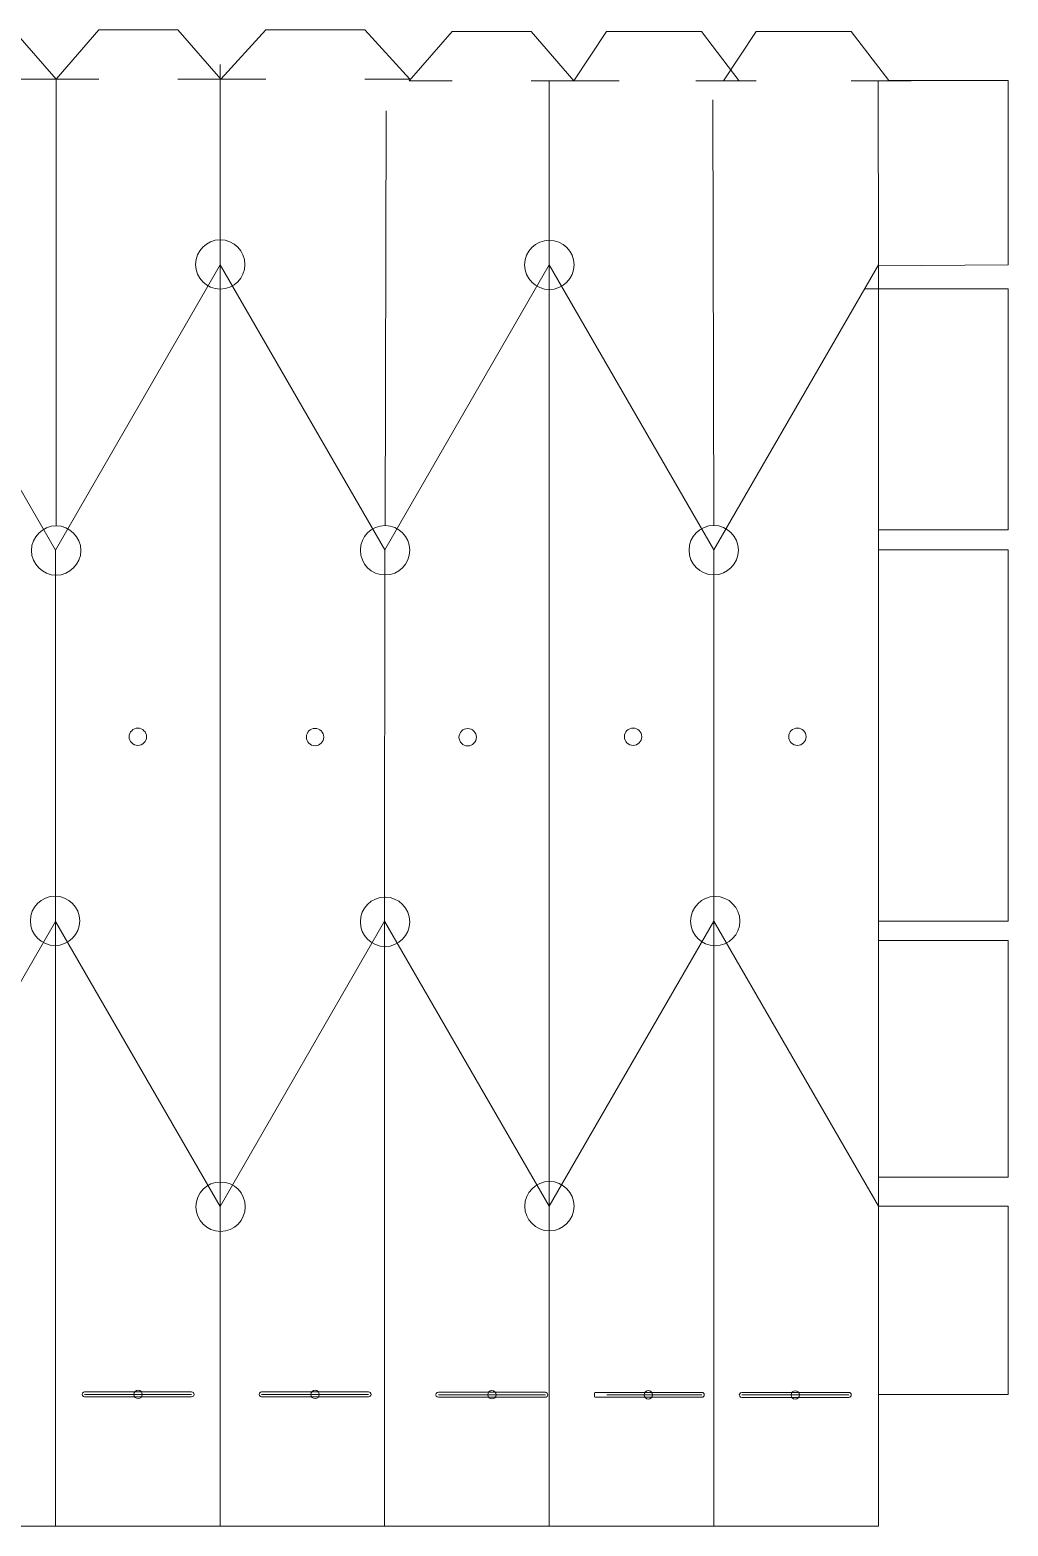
# Model space of a CAD drawing. Header units: inches. Extents: x -10.7 to 7.9, y 1.5 to 5.1.
# Drawn here: x 5.549 to 7.888, y 1.509 to 5.088 of the extents above; entities that cross this region are included whole.
import ezdxf
from ezdxf.lldxf.tags import DXFTag

# ---------------------------------------------------------------- set-up
doc = ezdxf.new("R2010")
doc.units = ezdxf.units.IN
doc.header["$MEASUREMENT"] = 0
doc.layers.add('Layer 1', color=7, linetype='Continuous')
doc.layers.add('SLD-0', color=7, linetype='Continuous')
tags = doc.linetypes.add('New Line10', pattern=[2, 1, -1]).pattern_tags.tags
tags[6:7] = [DXFTag(74, 4), DXFTag(75, 0), DXFTag(340, '0'), DXFTag(46, 1.0), DXFTag(50, 0.0), DXFTag(44, 0.0), DXFTag(45, 0.0)]
tags[4:5] = [DXFTag(74, 4), DXFTag(75, 0), DXFTag(340, '0'), DXFTag(46, 1.0), DXFTag(50, 0.0), DXFTag(44, 0.0), DXFTag(45, 0.0)]
tags = doc.linetypes.add('New Line11', pattern=[2, 1, -1]).pattern_tags.tags
tags[6:7] = [DXFTag(74, 4), DXFTag(75, 0), DXFTag(340, '0'), DXFTag(46, 1.0), DXFTag(50, 0.0), DXFTag(44, 0.0), DXFTag(45, 0.0)]
tags[4:5] = [DXFTag(74, 4), DXFTag(75, 0), DXFTag(340, '0'), DXFTag(46, 1.0), DXFTag(50, 0.0), DXFTag(44, 0.0), DXFTag(45, 0.0)]
tags = doc.linetypes.add('New Line12', pattern=[2, 1, -1]).pattern_tags.tags
tags[6:7] = [DXFTag(74, 4), DXFTag(75, 0), DXFTag(340, '0'), DXFTag(46, 1.0), DXFTag(50, 0.0), DXFTag(44, 0.0), DXFTag(45, 0.0)]
tags[4:5] = [DXFTag(74, 4), DXFTag(75, 0), DXFTag(340, '0'), DXFTag(46, 1.0), DXFTag(50, 0.0), DXFTag(44, 0.0), DXFTag(45, 0.0)]
tags = doc.linetypes.add('New Line214', pattern=[2, 1, -1]).pattern_tags.tags
tags[6:7] = [DXFTag(74, 4), DXFTag(75, 0), DXFTag(340, '0'), DXFTag(46, 1.0), DXFTag(50, 0.0), DXFTag(44, 0.0), DXFTag(45, 0.0)]
tags[4:5] = [DXFTag(74, 4), DXFTag(75, 0), DXFTag(340, '0'), DXFTag(46, 1.0), DXFTag(50, 0.0), DXFTag(44, 0.0), DXFTag(45, 0.0)]
tags = doc.linetypes.add('New Line215', pattern=[2, 1, -1]).pattern_tags.tags
tags[6:7] = [DXFTag(74, 4), DXFTag(75, 0), DXFTag(340, '0'), DXFTag(46, 1.0), DXFTag(50, 0.0), DXFTag(44, 0.0), DXFTag(45, 0.0)]
tags[4:5] = [DXFTag(74, 4), DXFTag(75, 0), DXFTag(340, '0'), DXFTag(46, 1.0), DXFTag(50, 0.0), DXFTag(44, 0.0), DXFTag(45, 0.0)]
tags = doc.linetypes.add('New Line216', pattern=[0.8, 0.5, -0.1, 0.1, -0.1]).pattern_tags.tags
tags[10:11] = [DXFTag(74, 4), DXFTag(75, 0), DXFTag(340, '0'), DXFTag(46, 1.0), DXFTag(50, 0.0), DXFTag(44, 0.0), DXFTag(45, 0.0)]
tags[8:9] = [DXFTag(74, 4), DXFTag(75, 0), DXFTag(340, '0'), DXFTag(46, 1.0), DXFTag(50, 0.0), DXFTag(44, 0.0), DXFTag(45, 0.0)]
tags[6:7] = [DXFTag(74, 4), DXFTag(75, 0), DXFTag(340, '0'), DXFTag(46, 1.0), DXFTag(50, 0.0), DXFTag(44, 0.0), DXFTag(45, 0.0)]
tags[4:5] = [DXFTag(74, 4), DXFTag(75, 0), DXFTag(340, '0'), DXFTag(46, 1.0), DXFTag(50, 0.0), DXFTag(44, 0.0), DXFTag(45, 0.0)]
tags = doc.linetypes.add('New Line217', pattern=[0.8, 0.5, -0.1, 0.1, -0.1]).pattern_tags.tags
tags[10:11] = [DXFTag(74, 4), DXFTag(75, 0), DXFTag(340, '0'), DXFTag(46, 1.0), DXFTag(50, 0.0), DXFTag(44, 0.0), DXFTag(45, 0.0)]
tags[8:9] = [DXFTag(74, 4), DXFTag(75, 0), DXFTag(340, '0'), DXFTag(46, 1.0), DXFTag(50, 0.0), DXFTag(44, 0.0), DXFTag(45, 0.0)]
tags[6:7] = [DXFTag(74, 4), DXFTag(75, 0), DXFTag(340, '0'), DXFTag(46, 1.0), DXFTag(50, 0.0), DXFTag(44, 0.0), DXFTag(45, 0.0)]
tags[4:5] = [DXFTag(74, 4), DXFTag(75, 0), DXFTag(340, '0'), DXFTag(46, 1.0), DXFTag(50, 0.0), DXFTag(44, 0.0), DXFTag(45, 0.0)]
tags = doc.linetypes.add('New Line224', pattern=[2, 1, -1]).pattern_tags.tags
tags[6:7] = [DXFTag(74, 4), DXFTag(75, 0), DXFTag(340, '0'), DXFTag(46, 1.0), DXFTag(50, 0.0), DXFTag(44, 0.0), DXFTag(45, 0.0)]
tags[4:5] = [DXFTag(74, 4), DXFTag(75, 0), DXFTag(340, '0'), DXFTag(46, 1.0), DXFTag(50, 0.0), DXFTag(44, 0.0), DXFTag(45, 0.0)]
tags = doc.linetypes.add('New Line228', pattern=[2, 1, -1]).pattern_tags.tags
tags[6:7] = [DXFTag(74, 4), DXFTag(75, 0), DXFTag(340, '0'), DXFTag(46, 1.0), DXFTag(50, 0.0), DXFTag(44, 0.0), DXFTag(45, 0.0)]
tags[4:5] = [DXFTag(74, 4), DXFTag(75, 0), DXFTag(340, '0'), DXFTag(46, 1.0), DXFTag(50, 0.0), DXFTag(44, 0.0), DXFTag(45, 0.0)]
tags = doc.linetypes.add('New Line229', pattern=[2, 1, -1]).pattern_tags.tags
tags[6:7] = [DXFTag(74, 4), DXFTag(75, 0), DXFTag(340, '0'), DXFTag(46, 1.0), DXFTag(50, 0.0), DXFTag(44, 0.0), DXFTag(45, 0.0)]
tags[4:5] = [DXFTag(74, 4), DXFTag(75, 0), DXFTag(340, '0'), DXFTag(46, 1.0), DXFTag(50, 0.0), DXFTag(44, 0.0), DXFTag(45, 0.0)]
tags = doc.linetypes.add('New Line231', pattern=[2, 1, -1]).pattern_tags.tags
tags[6:7] = [DXFTag(74, 4), DXFTag(75, 0), DXFTag(340, '0'), DXFTag(46, 1.0), DXFTag(50, 0.0), DXFTag(44, 0.0), DXFTag(45, 0.0)]
tags[4:5] = [DXFTag(74, 4), DXFTag(75, 0), DXFTag(340, '0'), DXFTag(46, 1.0), DXFTag(50, 0.0), DXFTag(44, 0.0), DXFTag(45, 0.0)]
tags = doc.linetypes.add('New Line232', pattern=[2, 1, -1]).pattern_tags.tags
tags[6:7] = [DXFTag(74, 4), DXFTag(75, 0), DXFTag(340, '0'), DXFTag(46, 1.0), DXFTag(50, 0.0), DXFTag(44, 0.0), DXFTag(45, 0.0)]
tags[4:5] = [DXFTag(74, 4), DXFTag(75, 0), DXFTag(340, '0'), DXFTag(46, 1.0), DXFTag(50, 0.0), DXFTag(44, 0.0), DXFTag(45, 0.0)]
tags = doc.linetypes.add('New Line247', pattern=[2, 1, -1]).pattern_tags.tags
tags[6:7] = [DXFTag(74, 4), DXFTag(75, 0), DXFTag(340, '0'), DXFTag(46, 1.0), DXFTag(50, 0.0), DXFTag(44, 0.0), DXFTag(45, 0.0)]
tags[4:5] = [DXFTag(74, 4), DXFTag(75, 0), DXFTag(340, '0'), DXFTag(46, 1.0), DXFTag(50, 0.0), DXFTag(44, 0.0), DXFTag(45, 0.0)]
tags = doc.linetypes.add('New Line248', pattern=[2, 1, -1]).pattern_tags.tags
tags[6:7] = [DXFTag(74, 4), DXFTag(75, 0), DXFTag(340, '0'), DXFTag(46, 1.0), DXFTag(50, 0.0), DXFTag(44, 0.0), DXFTag(45, 0.0)]
tags[4:5] = [DXFTag(74, 4), DXFTag(75, 0), DXFTag(340, '0'), DXFTag(46, 1.0), DXFTag(50, 0.0), DXFTag(44, 0.0), DXFTag(45, 0.0)]
tags = doc.linetypes.add('New Line249', pattern=[2, 1, -1]).pattern_tags.tags
tags[6:7] = [DXFTag(74, 4), DXFTag(75, 0), DXFTag(340, '0'), DXFTag(46, 1.0), DXFTag(50, 0.0), DXFTag(44, 0.0), DXFTag(45, 0.0)]
tags[4:5] = [DXFTag(74, 4), DXFTag(75, 0), DXFTag(340, '0'), DXFTag(46, 1.0), DXFTag(50, 0.0), DXFTag(44, 0.0), DXFTag(45, 0.0)]
tags = doc.linetypes.add('New Line250', pattern=[2, 1, -1]).pattern_tags.tags
tags[6:7] = [DXFTag(74, 4), DXFTag(75, 0), DXFTag(340, '0'), DXFTag(46, 1.0), DXFTag(50, 0.0), DXFTag(44, 0.0), DXFTag(45, 0.0)]
tags[4:5] = [DXFTag(74, 4), DXFTag(75, 0), DXFTag(340, '0'), DXFTag(46, 1.0), DXFTag(50, 0.0), DXFTag(44, 0.0), DXFTag(45, 0.0)]
tags = doc.linetypes.add('New Line251', pattern=[2, 1, -1]).pattern_tags.tags
tags[6:7] = [DXFTag(74, 4), DXFTag(75, 0), DXFTag(340, '0'), DXFTag(46, 1.0), DXFTag(50, 0.0), DXFTag(44, 0.0), DXFTag(45, 0.0)]
tags[4:5] = [DXFTag(74, 4), DXFTag(75, 0), DXFTag(340, '0'), DXFTag(46, 1.0), DXFTag(50, 0.0), DXFTag(44, 0.0), DXFTag(45, 0.0)]
tags = doc.linetypes.add('New Line252', pattern=[2, 1, -1]).pattern_tags.tags
tags[6:7] = [DXFTag(74, 4), DXFTag(75, 0), DXFTag(340, '0'), DXFTag(46, 1.0), DXFTag(50, 0.0), DXFTag(44, 0.0), DXFTag(45, 0.0)]
tags[4:5] = [DXFTag(74, 4), DXFTag(75, 0), DXFTag(340, '0'), DXFTag(46, 1.0), DXFTag(50, 0.0), DXFTag(44, 0.0), DXFTag(45, 0.0)]
tags = doc.linetypes.add('New Line259', pattern=[2, 1, -1]).pattern_tags.tags
tags[6:7] = [DXFTag(74, 4), DXFTag(75, 0), DXFTag(340, '0'), DXFTag(46, 1.0), DXFTag(50, 0.0), DXFTag(44, 0.0), DXFTag(45, 0.0)]
tags[4:5] = [DXFTag(74, 4), DXFTag(75, 0), DXFTag(340, '0'), DXFTag(46, 1.0), DXFTag(50, 0.0), DXFTag(44, 0.0), DXFTag(45, 0.0)]
tags = doc.linetypes.add('New Line260', pattern=[2, 1, -1]).pattern_tags.tags
tags[6:7] = [DXFTag(74, 4), DXFTag(75, 0), DXFTag(340, '0'), DXFTag(46, 1.0), DXFTag(50, 0.0), DXFTag(44, 0.0), DXFTag(45, 0.0)]
tags[4:5] = [DXFTag(74, 4), DXFTag(75, 0), DXFTag(340, '0'), DXFTag(46, 1.0), DXFTag(50, 0.0), DXFTag(44, 0.0), DXFTag(45, 0.0)]
tags = doc.linetypes.add('New Line261', pattern=[2, 1, -1]).pattern_tags.tags
tags[6:7] = [DXFTag(74, 4), DXFTag(75, 0), DXFTag(340, '0'), DXFTag(46, 1.0), DXFTag(50, 0.0), DXFTag(44, 0.0), DXFTag(45, 0.0)]
tags[4:5] = [DXFTag(74, 4), DXFTag(75, 0), DXFTag(340, '0'), DXFTag(46, 1.0), DXFTag(50, 0.0), DXFTag(44, 0.0), DXFTag(45, 0.0)]
tags = doc.linetypes.add('New Line262', pattern=[2, 1, -1]).pattern_tags.tags
tags[6:7] = [DXFTag(74, 4), DXFTag(75, 0), DXFTag(340, '0'), DXFTag(46, 1.0), DXFTag(50, 0.0), DXFTag(44, 0.0), DXFTag(45, 0.0)]
tags[4:5] = [DXFTag(74, 4), DXFTag(75, 0), DXFTag(340, '0'), DXFTag(46, 1.0), DXFTag(50, 0.0), DXFTag(44, 0.0), DXFTag(45, 0.0)]
tags = doc.linetypes.add('New Line263', pattern=[2, 1, -1]).pattern_tags.tags
tags[6:7] = [DXFTag(74, 4), DXFTag(75, 0), DXFTag(340, '0'), DXFTag(46, 1.0), DXFTag(50, 0.0), DXFTag(44, 0.0), DXFTag(45, 0.0)]
tags[4:5] = [DXFTag(74, 4), DXFTag(75, 0), DXFTag(340, '0'), DXFTag(46, 1.0), DXFTag(50, 0.0), DXFTag(44, 0.0), DXFTag(45, 0.0)]
tags = doc.linetypes.add('New Line273', pattern=[0.8, 0.5, -0.1, 0.1, -0.1]).pattern_tags.tags
tags[10:11] = [DXFTag(74, 4), DXFTag(75, 0), DXFTag(340, '0'), DXFTag(46, 1.0), DXFTag(50, 0.0), DXFTag(44, 0.0), DXFTag(45, 0.0)]
tags[8:9] = [DXFTag(74, 4), DXFTag(75, 0), DXFTag(340, '0'), DXFTag(46, 1.0), DXFTag(50, 0.0), DXFTag(44, 0.0), DXFTag(45, 0.0)]
tags[6:7] = [DXFTag(74, 4), DXFTag(75, 0), DXFTag(340, '0'), DXFTag(46, 1.0), DXFTag(50, 0.0), DXFTag(44, 0.0), DXFTag(45, 0.0)]
tags[4:5] = [DXFTag(74, 4), DXFTag(75, 0), DXFTag(340, '0'), DXFTag(46, 1.0), DXFTag(50, 0.0), DXFTag(44, 0.0), DXFTag(45, 0.0)]
tags = doc.linetypes.add('New Line275', pattern=[2, 1, -1]).pattern_tags.tags
tags[6:7] = [DXFTag(74, 4), DXFTag(75, 0), DXFTag(340, '0'), DXFTag(46, 1.0), DXFTag(50, 0.0), DXFTag(44, 0.0), DXFTag(45, 0.0)]
tags[4:5] = [DXFTag(74, 4), DXFTag(75, 0), DXFTag(340, '0'), DXFTag(46, 1.0), DXFTag(50, 0.0), DXFTag(44, 0.0), DXFTag(45, 0.0)]
tags = doc.linetypes.add('New Line276', pattern=[2, 1, -1]).pattern_tags.tags
tags[6:7] = [DXFTag(74, 4), DXFTag(75, 0), DXFTag(340, '0'), DXFTag(46, 1.0), DXFTag(50, 0.0), DXFTag(44, 0.0), DXFTag(45, 0.0)]
tags[4:5] = [DXFTag(74, 4), DXFTag(75, 0), DXFTag(340, '0'), DXFTag(46, 1.0), DXFTag(50, 0.0), DXFTag(44, 0.0), DXFTag(45, 0.0)]
tags = doc.linetypes.add('New Line277', pattern=[2, 1, -1]).pattern_tags.tags
tags[6:7] = [DXFTag(74, 4), DXFTag(75, 0), DXFTag(340, '0'), DXFTag(46, 1.0), DXFTag(50, 0.0), DXFTag(44, 0.0), DXFTag(45, 0.0)]
tags[4:5] = [DXFTag(74, 4), DXFTag(75, 0), DXFTag(340, '0'), DXFTag(46, 1.0), DXFTag(50, 0.0), DXFTag(44, 0.0), DXFTag(45, 0.0)]
tags = doc.linetypes.add('New Line278', pattern=[2, 1, -1]).pattern_tags.tags
tags[6:7] = [DXFTag(74, 4), DXFTag(75, 0), DXFTag(340, '0'), DXFTag(46, 1.0), DXFTag(50, 0.0), DXFTag(44, 0.0), DXFTag(45, 0.0)]
tags[4:5] = [DXFTag(74, 4), DXFTag(75, 0), DXFTag(340, '0'), DXFTag(46, 1.0), DXFTag(50, 0.0), DXFTag(44, 0.0), DXFTag(45, 0.0)]
tags = doc.linetypes.add('New Line279', pattern=[2, 1, -1]).pattern_tags.tags
tags[6:7] = [DXFTag(74, 4), DXFTag(75, 0), DXFTag(340, '0'), DXFTag(46, 1.0), DXFTag(50, 0.0), DXFTag(44, 0.0), DXFTag(45, 0.0)]
tags[4:5] = [DXFTag(74, 4), DXFTag(75, 0), DXFTag(340, '0'), DXFTag(46, 1.0), DXFTag(50, 0.0), DXFTag(44, 0.0), DXFTag(45, 0.0)]
tags = doc.linetypes.add('New Line280', pattern=[2, 1, -1]).pattern_tags.tags
tags[6:7] = [DXFTag(74, 4), DXFTag(75, 0), DXFTag(340, '0'), DXFTag(46, 1.0), DXFTag(50, 0.0), DXFTag(44, 0.0), DXFTag(45, 0.0)]
tags[4:5] = [DXFTag(74, 4), DXFTag(75, 0), DXFTag(340, '0'), DXFTag(46, 1.0), DXFTag(50, 0.0), DXFTag(44, 0.0), DXFTag(45, 0.0)]
tags = doc.linetypes.add('New Line281', pattern=[2, 1, -1]).pattern_tags.tags
tags[6:7] = [DXFTag(74, 4), DXFTag(75, 0), DXFTag(340, '0'), DXFTag(46, 1.0), DXFTag(50, 0.0), DXFTag(44, 0.0), DXFTag(45, 0.0)]
tags[4:5] = [DXFTag(74, 4), DXFTag(75, 0), DXFTag(340, '0'), DXFTag(46, 1.0), DXFTag(50, 0.0), DXFTag(44, 0.0), DXFTag(45, 0.0)]
tags = doc.linetypes.add('New Line282', pattern=[0.8, 0.5, -0.1, 0.1, -0.1]).pattern_tags.tags
tags[10:11] = [DXFTag(74, 4), DXFTag(75, 0), DXFTag(340, '0'), DXFTag(46, 1.0), DXFTag(50, 0.0), DXFTag(44, 0.0), DXFTag(45, 0.0)]
tags[8:9] = [DXFTag(74, 4), DXFTag(75, 0), DXFTag(340, '0'), DXFTag(46, 1.0), DXFTag(50, 0.0), DXFTag(44, 0.0), DXFTag(45, 0.0)]
tags[6:7] = [DXFTag(74, 4), DXFTag(75, 0), DXFTag(340, '0'), DXFTag(46, 1.0), DXFTag(50, 0.0), DXFTag(44, 0.0), DXFTag(45, 0.0)]
tags[4:5] = [DXFTag(74, 4), DXFTag(75, 0), DXFTag(340, '0'), DXFTag(46, 1.0), DXFTag(50, 0.0), DXFTag(44, 0.0), DXFTag(45, 0.0)]
tags = doc.linetypes.add('New Line283', pattern=[2, 1, -1]).pattern_tags.tags
tags[6:7] = [DXFTag(74, 4), DXFTag(75, 0), DXFTag(340, '0'), DXFTag(46, 1.0), DXFTag(50, 0.0), DXFTag(44, 0.0), DXFTag(45, 0.0)]
tags[4:5] = [DXFTag(74, 4), DXFTag(75, 0), DXFTag(340, '0'), DXFTag(46, 1.0), DXFTag(50, 0.0), DXFTag(44, 0.0), DXFTag(45, 0.0)]
tags = doc.linetypes.add('New Line284', pattern=[2, 1, -1]).pattern_tags.tags
tags[6:7] = [DXFTag(74, 4), DXFTag(75, 0), DXFTag(340, '0'), DXFTag(46, 1.0), DXFTag(50, 0.0), DXFTag(44, 0.0), DXFTag(45, 0.0)]
tags[4:5] = [DXFTag(74, 4), DXFTag(75, 0), DXFTag(340, '0'), DXFTag(46, 1.0), DXFTag(50, 0.0), DXFTag(44, 0.0), DXFTag(45, 0.0)]
tags = doc.linetypes.add('New Line285', pattern=[2, 1, -1]).pattern_tags.tags
tags[6:7] = [DXFTag(74, 4), DXFTag(75, 0), DXFTag(340, '0'), DXFTag(46, 1.0), DXFTag(50, 0.0), DXFTag(44, 0.0), DXFTag(45, 0.0)]
tags[4:5] = [DXFTag(74, 4), DXFTag(75, 0), DXFTag(340, '0'), DXFTag(46, 1.0), DXFTag(50, 0.0), DXFTag(44, 0.0), DXFTag(45, 0.0)]
tags = doc.linetypes.add('New Line286', pattern=[2, 1, -1]).pattern_tags.tags
tags[6:7] = [DXFTag(74, 4), DXFTag(75, 0), DXFTag(340, '0'), DXFTag(46, 1.0), DXFTag(50, 0.0), DXFTag(44, 0.0), DXFTag(45, 0.0)]
tags[4:5] = [DXFTag(74, 4), DXFTag(75, 0), DXFTag(340, '0'), DXFTag(46, 1.0), DXFTag(50, 0.0), DXFTag(44, 0.0), DXFTag(45, 0.0)]
tags = doc.linetypes.add('New Line287', pattern=[2, 1, -1]).pattern_tags.tags
tags[6:7] = [DXFTag(74, 4), DXFTag(75, 0), DXFTag(340, '0'), DXFTag(46, 1.0), DXFTag(50, 0.0), DXFTag(44, 0.0), DXFTag(45, 0.0)]
tags[4:5] = [DXFTag(74, 4), DXFTag(75, 0), DXFTag(340, '0'), DXFTag(46, 1.0), DXFTag(50, 0.0), DXFTag(44, 0.0), DXFTag(45, 0.0)]
tags = doc.linetypes.add('New Line288', pattern=[2, 1, -1]).pattern_tags.tags
tags[6:7] = [DXFTag(74, 4), DXFTag(75, 0), DXFTag(340, '0'), DXFTag(46, 1.0), DXFTag(50, 0.0), DXFTag(44, 0.0), DXFTag(45, 0.0)]
tags[4:5] = [DXFTag(74, 4), DXFTag(75, 0), DXFTag(340, '0'), DXFTag(46, 1.0), DXFTag(50, 0.0), DXFTag(44, 0.0), DXFTag(45, 0.0)]
tags = doc.linetypes.add('New Line289', pattern=[2, 1, -1]).pattern_tags.tags
tags[6:7] = [DXFTag(74, 4), DXFTag(75, 0), DXFTag(340, '0'), DXFTag(46, 1.0), DXFTag(50, 0.0), DXFTag(44, 0.0), DXFTag(45, 0.0)]
tags[4:5] = [DXFTag(74, 4), DXFTag(75, 0), DXFTag(340, '0'), DXFTag(46, 1.0), DXFTag(50, 0.0), DXFTag(44, 0.0), DXFTag(45, 0.0)]
tags = doc.linetypes.add('New Line290', pattern=[0.8, 0.5, -0.1, 0.1, -0.1]).pattern_tags.tags
tags[10:11] = [DXFTag(74, 4), DXFTag(75, 0), DXFTag(340, '0'), DXFTag(46, 1.0), DXFTag(50, 0.0), DXFTag(44, 0.0), DXFTag(45, 0.0)]
tags[8:9] = [DXFTag(74, 4), DXFTag(75, 0), DXFTag(340, '0'), DXFTag(46, 1.0), DXFTag(50, 0.0), DXFTag(44, 0.0), DXFTag(45, 0.0)]
tags[6:7] = [DXFTag(74, 4), DXFTag(75, 0), DXFTag(340, '0'), DXFTag(46, 1.0), DXFTag(50, 0.0), DXFTag(44, 0.0), DXFTag(45, 0.0)]
tags[4:5] = [DXFTag(74, 4), DXFTag(75, 0), DXFTag(340, '0'), DXFTag(46, 1.0), DXFTag(50, 0.0), DXFTag(44, 0.0), DXFTag(45, 0.0)]
tags = doc.linetypes.add('New Line291', pattern=[2, 1, -1]).pattern_tags.tags
tags[6:7] = [DXFTag(74, 4), DXFTag(75, 0), DXFTag(340, '0'), DXFTag(46, 1.0), DXFTag(50, 0.0), DXFTag(44, 0.0), DXFTag(45, 0.0)]
tags[4:5] = [DXFTag(74, 4), DXFTag(75, 0), DXFTag(340, '0'), DXFTag(46, 1.0), DXFTag(50, 0.0), DXFTag(44, 0.0), DXFTag(45, 0.0)]

msp = doc.modelspace()

# ---------------------------------------------------------------- linework, layer by layer
at = {"layer": 'Layer 1', "color": 5, "linetype": 'New Line10', "lineweight": 9}
msp.add_open_spline([(5.6114, 3.9019), (5.6114, 3.9019), (5.6113, 4.97), (5.6113, 4.97)], degree=3, dxfattribs=at)
at = {"layer": 'Layer 1', "color": 5, "linetype": 'New Line12', "lineweight": 9}
msp.add_open_spline([(7.1844, 3.9027), (7.1844, 3.9027), (7.1821, 4.9208), (7.1821, 4.9208)], degree=3, dxfattribs=at)
at = {"layer": 'Layer 1', "color": 5, "linetype": 'New Line11', "lineweight": 9}
msp.add_open_spline([(6.3982, 3.9025), (6.3982, 3.9025), (6.4009, 4.8948), (6.4009, 4.8948)], degree=3, dxfattribs=at)
at = {"layer": 'SLD-0', "color": 179, "lineweight": 9}
for points in [[(5.5089, 5.0881), (5.5089, 5.0881), (5.6113, 4.97), (5.6113, 4.97)], [(5.7137, 5.0881), (5.7137, 5.0881), (5.6113, 4.97), (5.6113, 4.97)], [(5.7137, 5.0881), (5.7137, 5.0881), (5.9026, 5.0881), (5.9026, 5.0881)], [(5.9026, 5.0881), (5.9026, 5.0881), (6.005, 4.97), (6.005, 4.97)], [(6.005, 4.97), (6.005, 4.97), (6.1133, 5.0881), (6.1133, 5.0881)], [(6.1133, 5.0881), (6.1133, 5.0881), (6.3495, 5.0881), (6.3495, 5.0881)], [(6.3495, 5.0881), (6.3495, 5.0881), (6.4577, 4.97), (6.4577, 4.97)], [(6.5583, 5.0846), (6.5583, 5.0846), (6.456, 4.9665), (6.456, 4.9665)], [(6.5583, 5.0846), (6.5583, 5.0846), (6.7473, 5.0846), (6.7473, 5.0846)], [(6.7473, 5.0846), (6.7473, 5.0846), (6.8497, 4.9665), (6.8497, 4.9665)], [(6.8497, 4.9665), (6.8497, 4.9665), (6.9279, 5.0846), (6.9279, 5.0846)], [(6.9279, 5.0846), (6.9279, 5.0846), (7.155, 5.0846), (7.155, 5.0846)], [(7.155, 5.0846), (7.155, 5.0846), (7.2446, 4.9668), (7.2446, 4.9668)], [(7.2078, 4.9665), (7.2078, 4.9665), (7.2861, 5.0846), (7.2861, 5.0846)], [(7.2861, 5.0846), (7.2861, 5.0846), (7.5132, 5.0846), (7.5132, 5.0846)], [(7.5132, 5.0846), (7.5132, 5.0846), (7.6028, 4.9668), (7.6028, 4.9668)], [(5.5089, 4.97), (5.5089, 4.97), (5.6113, 4.97), (5.6113, 4.97)], [(5.6113, 4.97), (5.6113, 4.97), (5.7137, 4.97), (5.7137, 4.97)], [(5.9026, 4.97), (5.9026, 4.97), (6.005, 4.97), (6.005, 4.97)], [(6.005, 4.97), (6.005, 4.97), (6.1133, 4.97), (6.1133, 4.97)], [(6.3495, 4.97), (6.3495, 4.97), (6.4577, 4.97), (6.4577, 4.97)], [(6.456, 4.9665), (6.456, 4.9665), (6.5583, 4.9665), (6.5583, 4.9665)], [(6.7473, 4.9665), (6.7473, 4.9665), (6.8497, 4.9665), (6.8497, 4.9665)], [(6.8497, 4.9665), (6.8497, 4.9665), (6.9579, 4.9665), (6.9579, 4.9665)], [(5.9355, 1.8302), (5.9355, 1.8302), (5.6796, 1.8302), (5.6796, 1.8302)], [(6.3587, 1.8302), (6.3587, 1.8302), (6.1028, 1.8302), (6.1028, 1.8302)], [(6.7816, 1.8293), (6.7816, 1.8293), (6.5257, 1.8293), (6.5257, 1.8293)], [(6.9, 1.8291), (6.8992, 1.8252), (6.8992, 1.8212), (6.9, 1.8173)], [(7.1559, 1.8291), (7.1559, 1.8291), (6.9, 1.8291), (6.9, 1.8291)], [(7.5074, 1.829), (7.5074, 1.829), (7.2515, 1.829), (7.2515, 1.829)], [(5.9355, 1.8184), (5.9355, 1.8184), (5.6796, 1.8184), (5.6796, 1.8184)], [(6.3587, 1.8184), (6.3587, 1.8184), (6.1028, 1.8184), (6.1028, 1.8184)], [(6.7816, 1.8175), (6.7816, 1.8175), (6.5257, 1.8175), (6.5257, 1.8175)], [(7.1559, 1.8173), (7.1559, 1.8173), (6.9, 1.8173), (6.9, 1.8173)], [(7.5074, 1.8172), (7.5074, 1.8172), (7.2515, 1.8172), (7.2515, 1.8172)]]:
    msp.add_open_spline(points, degree=3, dxfattribs=at)
at = {"layer": 'SLD-0', "color": 5, "linetype": 'New Line279', "lineweight": 9}
msp.add_open_spline([(6.0036, 4.5241), (6.0036, 4.5241), (6.0036, 5.0055), (6.0036, 5.0055)], degree=3, dxfattribs=at)
at = {"layer": 'SLD-0', "color": 5, "linetype": 'New Line285', "lineweight": 9}
msp.add_open_spline([(6.791, 4.5241), (6.791, 4.5241), (6.791, 4.9665), (6.791, 4.9665)], degree=3, dxfattribs=at)
at = {"layer": 'SLD-0', "lineweight": 9}
for points in [[(7.1414, 4.9665), (7.1414, 4.9665), (7.2861, 4.9665), (7.2861, 4.9665)], [(7.5132, 4.9662), (7.5132, 4.9662), (7.6563, 4.9662), (7.6563, 4.9662)], [(7.6028, 4.9668), (7.6028, 4.9668), (7.8884, 4.9668), (7.8884, 4.9668)], [(7.8884, 4.9668), (7.8884, 4.9668), (7.8884, 4.5262), (7.8884, 4.5262)], [(7.8884, 4.5262), (7.8884, 4.5262), (7.5784, 4.5241), (7.5784, 4.5241)], [(7.5454, 4.4688), (7.5454, 4.4688), (7.8884, 4.4688), (7.8884, 4.4688)], [(7.8884, 4.4688), (7.8884, 4.4688), (7.8884, 3.8926), (7.8884, 3.8926)], [(7.8884, 3.8926), (7.8884, 3.8926), (7.5784, 3.8926), (7.5784, 3.8926)], [(7.5784, 3.8442), (7.5784, 3.8442), (7.8884, 3.8442), (7.8884, 3.8442)], [(7.8884, 3.8442), (7.8884, 3.8442), (7.8884, 2.9561), (7.8884, 2.9561)], [(7.8884, 2.9561), (7.8884, 2.9561), (7.5783, 2.9561), (7.5783, 2.9561)], [(7.5783, 2.9103), (7.5783, 2.9103), (7.8884, 2.9103), (7.8884, 2.9103)], [(7.8884, 2.9103), (7.8884, 2.9103), (7.8884, 2.3438), (7.8884, 2.3438)], [(7.8884, 2.3438), (7.8884, 2.3438), (7.5782, 2.3438), (7.5782, 2.3438)], [(7.8884, 2.2742), (7.8884, 2.2742), (7.5781, 2.2742), (7.5781, 2.2742)], [(7.8884, 2.2742), (7.8884, 2.2742), (7.8884, 1.8243), (7.8884, 1.8243)], [(7.5781, 1.5093), (7.5781, 1.5093), (7.5781, 1.8243), (7.5781, 1.8243)], [(7.8884, 1.8243), (7.8884, 1.8243), (7.5781, 1.8243), (7.5781, 1.8243)], [(1.2775, 1.5093), (1.2775, 1.5093), (7.5781, 1.5093), (7.5781, 1.5093)]]:
    msp.add_open_spline(points, degree=3, dxfattribs=at)
at = {"layer": 'SLD-0', "color": 5, "linetype": 'New Line289', "lineweight": 9}
msp.add_open_spline([(7.5784, 4.5241), (7.5784, 4.5241), (7.578, 4.9662), (7.578, 4.9662)], degree=3, dxfattribs=at)
at = {"layer": 'SLD-0', "lineweight": 9}
for points in [[(6.063, 4.5271), (6.063, 4.5597), (6.0365, 4.5861), (6.0039, 4.5861), (6.0039, 4.5861), (5.9713, 4.5861), (5.9449, 4.5597), (5.9449, 4.5271), (5.9449, 4.5271), (5.9449, 4.4945), (5.9713, 4.468), (6.0039, 4.468), (6.0039, 4.468), (6.0365, 4.468), (6.063, 4.4945), (6.063, 4.5271)], [(6.8502, 4.5262), (6.8502, 4.5588), (6.8237, 4.5852), (6.7911, 4.5852), (6.7911, 4.5852), (6.7585, 4.5852), (6.7321, 4.5588), (6.7321, 4.5262), (6.7321, 4.5262), (6.7321, 4.4935), (6.7585, 4.4671), (6.7911, 4.4671), (6.7911, 4.4671), (6.8237, 4.4671), (6.8502, 4.4935), (6.8502, 4.5262)], [(5.6705, 3.8429), (5.6705, 3.8755), (5.644, 3.9019), (5.6114, 3.9019), (5.6114, 3.9019), (5.5788, 3.9019), (5.5524, 3.8755), (5.5524, 3.8429), (5.5524, 3.8429), (5.5524, 3.8102), (5.5788, 3.7838), (5.6114, 3.7838), (5.6114, 3.7838), (5.644, 3.7838), (5.6705, 3.8102), (5.6705, 3.8429)], [(6.4573, 3.8435), (6.4573, 3.8761), (6.4309, 3.9025), (6.3982, 3.9025), (6.3982, 3.9025), (6.3656, 3.9025), (6.3392, 3.8761), (6.3392, 3.8435), (6.3392, 3.8435), (6.3392, 3.8109), (6.3656, 3.7844), (6.3982, 3.7844), (6.3982, 3.7844), (6.4309, 3.7844), (6.4573, 3.8109), (6.4573, 3.8435)], [(7.2434, 3.8436), (7.2434, 3.8763), (7.217, 3.9027), (7.1844, 3.9027), (7.1844, 3.9027), (7.1517, 3.9027), (7.1253, 3.8763), (7.1253, 3.8436), (7.1253, 3.8436), (7.1253, 3.811), (7.1517, 3.7846), (7.1844, 3.7846), (7.1844, 3.7846), (7.217, 3.7846), (7.2434, 3.811), (7.2434, 3.8436)], [(5.8276, 3.3972), (5.8276, 3.4087), (5.8183, 3.418), (5.8068, 3.418), (5.8068, 3.418), (5.7953, 3.418), (5.786, 3.4087), (5.786, 3.3972), (5.786, 3.3972), (5.786, 3.3858), (5.7953, 3.3765), (5.8068, 3.3765), (5.8068, 3.3765), (5.8183, 3.3765), (5.8276, 3.3858), (5.8276, 3.3972)], [(6.2514, 3.3967), (6.2514, 3.4081), (6.2421, 3.4174), (6.2307, 3.4174), (6.2307, 3.4174), (6.2192, 3.4174), (6.2099, 3.4081), (6.2099, 3.3967), (6.2099, 3.3967), (6.2099, 3.3852), (6.2192, 3.3759), (6.2307, 3.3759), (6.2307, 3.3759), (6.2421, 3.3759), (6.2514, 3.3852), (6.2514, 3.3967)], [(6.6166, 3.3963), (6.6166, 3.4078), (6.6073, 3.4171), (6.5958, 3.4171), (6.5958, 3.4171), (6.5843, 3.4171), (6.575, 3.4078), (6.575, 3.3963), (6.575, 3.3963), (6.575, 3.3849), (6.5843, 3.3756), (6.5958, 3.3756), (6.5958, 3.3756), (6.6073, 3.3756), (6.6166, 3.3849), (6.6166, 3.3963)], [(7.0122, 3.3975), (7.0122, 3.409), (7.0029, 3.4183), (6.9915, 3.4183), (6.9915, 3.4183), (6.98, 3.4183), (6.9707, 3.409), (6.9707, 3.3975), (6.9707, 3.3975), (6.9707, 3.386), (6.98, 3.3767), (6.9915, 3.3767), (6.9915, 3.3767), (7.0029, 3.3767), (7.0122, 3.386), (7.0122, 3.3975)], [(7.4054, 3.3975), (7.4054, 3.409), (7.3961, 3.4183), (7.3846, 3.4183), (7.3846, 3.4183), (7.3731, 3.4183), (7.3638, 3.409), (7.3638, 3.3975), (7.3638, 3.3975), (7.3638, 3.386), (7.3731, 3.3767), (7.3846, 3.3767), (7.3846, 3.3767), (7.3961, 3.3767), (7.4054, 3.386), (7.4054, 3.3975)], [(5.6678, 2.957), (5.6678, 2.9896), (5.6413, 3.0161), (5.6087, 3.0161), (5.6087, 3.0161), (5.5761, 3.0161), (5.5497, 2.9896), (5.5497, 2.957), (5.5497, 2.957), (5.5497, 2.9244), (5.5761, 2.898), (5.6087, 2.898), (5.6087, 2.898), (5.6413, 2.898), (5.6678, 2.9244), (5.6678, 2.957)], [(6.4572, 2.9547), (6.4572, 2.9873), (6.4308, 3.0138), (6.3981, 3.0138), (6.3981, 3.0138), (6.3655, 3.0138), (6.3391, 2.9873), (6.3391, 2.9547), (6.3391, 2.9547), (6.3391, 2.9221), (6.3655, 2.8956), (6.3981, 2.8956), (6.3981, 2.8956), (6.4308, 2.8956), (6.4572, 2.9221), (6.4572, 2.9547)], [(7.2469, 2.9563), (7.2469, 2.9889), (7.2205, 3.0154), (7.1879, 3.0154), (7.1879, 3.0154), (7.1553, 3.0154), (7.1288, 2.9889), (7.1288, 2.9563), (7.1288, 2.9563), (7.1288, 2.9237), (7.1553, 2.8973), (7.1879, 2.8973), (7.1879, 2.8973), (7.2205, 2.8973), (7.2469, 2.9237), (7.2469, 2.9563)], [(6.0638, 2.2732), (6.0638, 2.3059), (6.0373, 2.3323), (6.0047, 2.3323), (6.0047, 2.3323), (5.9721, 2.3323), (5.9456, 2.3059), (5.9456, 2.2732), (5.9456, 2.2732), (5.9456, 2.2406), (5.9721, 2.2142), (6.0047, 2.2142), (6.0047, 2.2142), (6.0373, 2.2142), (6.0638, 2.2406), (6.0638, 2.2732)], [(6.8505, 2.2745), (6.8505, 2.3071), (6.8241, 2.3336), (6.7914, 2.3336), (6.7914, 2.3336), (6.7588, 2.3336), (6.7324, 2.3071), (6.7324, 2.2745), (6.7324, 2.2745), (6.7324, 2.2419), (6.7588, 2.2154), (6.7914, 2.2154), (6.7914, 2.2154), (6.8241, 2.2154), (6.8505, 2.2419), (6.8505, 2.2745)], [(5.8175, 1.8243), (5.8175, 1.8298), (5.8131, 1.8343), (5.8075, 1.8343), (5.8075, 1.8343), (5.802, 1.8343), (5.7975, 1.8298), (5.7975, 1.8243), (5.7975, 1.8243), (5.7975, 1.8188), (5.802, 1.8143), (5.8075, 1.8143), (5.8075, 1.8143), (5.8131, 1.8143), (5.8175, 1.8188), (5.8175, 1.8243)], [(6.2408, 1.8243), (6.2408, 1.8298), (6.2363, 1.8343), (6.2308, 1.8343), (6.2308, 1.8343), (6.2252, 1.8343), (6.2208, 1.8298), (6.2208, 1.8243), (6.2208, 1.8243), (6.2208, 1.8188), (6.2252, 1.8143), (6.2308, 1.8143), (6.2308, 1.8143), (6.2363, 1.8143), (6.2408, 1.8188), (6.2408, 1.8243)], [(6.6637, 1.8234), (6.6637, 1.8289), (6.6592, 1.8334), (6.6537, 1.8334), (6.6537, 1.8334), (6.6481, 1.8334), (6.6437, 1.8289), (6.6437, 1.8234), (6.6437, 1.8234), (6.6437, 1.8179), (6.6481, 1.8134), (6.6537, 1.8134), (6.6537, 1.8134), (6.6592, 1.8134), (6.6637, 1.8179), (6.6637, 1.8234)], [(7.0379, 1.8232), (7.0379, 1.8287), (7.0334, 1.8332), (7.0279, 1.8332), (7.0279, 1.8332), (7.0224, 1.8332), (7.0179, 1.8287), (7.0179, 1.8232), (7.0179, 1.8232), (7.0179, 1.8177), (7.0224, 1.8132), (7.0279, 1.8132), (7.0279, 1.8132), (7.0334, 1.8132), (7.0379, 1.8177), (7.0379, 1.8232)], [(7.3894, 1.8231), (7.3894, 1.8286), (7.385, 1.8331), (7.3794, 1.8331), (7.3794, 1.8331), (7.3739, 1.8331), (7.3694, 1.8286), (7.3694, 1.8231), (7.3694, 1.8231), (7.3694, 1.8176), (7.3739, 1.8131), (7.3794, 1.8131), (7.3794, 1.8131), (7.385, 1.8131), (7.3894, 1.8176), (7.3894, 1.8231)]]:
    msp.add_open_spline(points, degree=3, knots=[0, 0, 0, 0, 0.2, 0.2, 0.2, 0.2, 0.4, 0.4, 0.4, 0.4, 0.6, 0.6, 0.6, 0.6, 1, 1, 1, 1], dxfattribs=at)
at = {"layer": 'SLD-0', "color": 5, "linetype": 'New Line215', "lineweight": 9}
msp.add_open_spline([(5.2161, 4.526), (5.2161, 4.526), (5.6099, 3.844), (5.6099, 3.844)], degree=3, dxfattribs=at)
at = {"layer": 'SLD-0', "color": 5, "linetype": 'New Line224', "lineweight": 9}
msp.add_open_spline([(5.6099, 3.844), (5.6099, 3.844), (6.0037, 4.5262), (6.0037, 4.5262)], degree=3, dxfattribs=at)
at = {"layer": 'SLD-0', "color": 5, "linetype": 'New Line228', "lineweight": 9}
msp.add_open_spline([(6.0037, 4.5262), (6.0037, 4.5262), (6.3974, 3.8442), (6.3974, 3.8442)], degree=3, dxfattribs=at)
at = {"layer": 'SLD-0', "color": 5, "linetype": 'New Line278', "lineweight": 9}
msp.add_open_spline([(6.0037, 2.274), (6.0037, 2.274), (6.0037, 4.5262), (6.0037, 4.5262)], degree=3, dxfattribs=at)
at = {"layer": 'SLD-0', "color": 5, "linetype": 'New Line229', "lineweight": 9}
msp.add_open_spline([(6.3974, 3.8442), (6.3974, 3.8442), (6.7911, 4.5262), (6.7911, 4.5262)], degree=3, dxfattribs=at)
at = {"layer": 'SLD-0', "color": 5, "linetype": 'New Line284', "lineweight": 9}
msp.add_open_spline([(6.7907, 2.2742), (6.7907, 2.2742), (6.7911, 4.5262), (6.7911, 4.5262)], degree=3, dxfattribs=at)
at = {"layer": 'SLD-0', "color": 5, "linetype": 'New Line231', "lineweight": 9}
msp.add_open_spline([(6.7911, 4.5262), (6.7911, 4.5262), (7.1848, 3.8442), (7.1848, 3.8442)], degree=3, dxfattribs=at)
at = {"layer": 'SLD-0', "color": 5, "linetype": 'New Line232', "lineweight": 9}
msp.add_open_spline([(7.1848, 3.8442), (7.1848, 3.8442), (7.5785, 4.5262), (7.5785, 4.5262)], degree=3, dxfattribs=at)
at = {"layer": 'SLD-0', "color": 5, "linetype": 'New Line288', "lineweight": 9}
msp.add_open_spline([(7.5781, 2.2742), (7.5781, 2.2742), (7.5785, 4.5262), (7.5785, 4.5262)], degree=3, dxfattribs=at)
at = {"layer": 'SLD-0', "color": 5, "linetype": 'New Line276', "lineweight": 9}
msp.add_open_spline([(5.6096, 2.9557), (5.6096, 2.9557), (5.6099, 3.844), (5.6099, 3.844)], degree=3, dxfattribs=at)
at = {"layer": 'SLD-0', "color": 5, "linetype": 'New Line281', "lineweight": 9}
msp.add_open_spline([(6.397, 2.9561), (6.397, 2.9561), (6.3974, 3.8442), (6.3974, 3.8442)], degree=3, dxfattribs=at)
at = {"layer": 'SLD-0', "color": 5, "linetype": 'New Line287', "lineweight": 9}
msp.add_open_spline([(7.1844, 2.9561), (7.1844, 2.9561), (7.1848, 3.8442), (7.1848, 3.8442)], degree=3, dxfattribs=at)
at = {"layer": 'SLD-0', "color": 5, "linetype": 'New Line247', "lineweight": 9}
msp.add_open_spline([(5.2163, 2.2736), (5.2163, 2.2736), (5.6096, 2.9557), (5.6096, 2.9557)], degree=3, dxfattribs=at)
at = {"layer": 'SLD-0', "color": 5, "linetype": 'New Line248', "lineweight": 9}
msp.add_open_spline([(5.6096, 2.9557), (5.6096, 2.9557), (6.0037, 2.274), (6.0037, 2.274)], degree=3, dxfattribs=at)
at = {"layer": 'SLD-0', "color": 5, "linetype": 'New Line275', "lineweight": 9}
msp.add_open_spline([(5.6096, 1.8243), (5.6096, 1.8243), (5.6096, 2.9557), (5.6096, 2.9557)], degree=3, dxfattribs=at)
at = {"layer": 'SLD-0', "color": 5, "linetype": 'New Line249', "lineweight": 9}
msp.add_open_spline([(6.0037, 2.274), (6.0037, 2.274), (6.397, 2.9561), (6.397, 2.9561)], degree=3, dxfattribs=at)
at = {"layer": 'SLD-0', "color": 5, "linetype": 'New Line250', "lineweight": 9}
msp.add_open_spline([(6.397, 2.9561), (6.397, 2.9561), (6.7907, 2.2742), (6.7907, 2.2742)], degree=3, dxfattribs=at)
at = {"layer": 'SLD-0', "color": 5, "linetype": 'New Line280', "lineweight": 9}
msp.add_open_spline([(6.397, 1.8243), (6.397, 1.8243), (6.397, 2.9561), (6.397, 2.9561)], degree=3, dxfattribs=at)
at = {"layer": 'SLD-0', "color": 5, "linetype": 'New Line251', "lineweight": 9}
msp.add_open_spline([(6.7907, 2.2742), (6.7907, 2.2742), (7.1844, 2.9561), (7.1844, 2.9561)], degree=3, dxfattribs=at)
at = {"layer": 'SLD-0', "color": 5, "linetype": 'New Line252', "lineweight": 9}
msp.add_open_spline([(7.1844, 2.9561), (7.1844, 2.9561), (7.5781, 2.2742), (7.5781, 2.2742)], degree=3, dxfattribs=at)
at = {"layer": 'SLD-0', "color": 5, "linetype": 'New Line286', "lineweight": 9}
msp.add_open_spline([(7.1844, 1.8243), (7.1844, 1.8243), (7.1844, 2.9561), (7.1844, 2.9561)], degree=3, dxfattribs=at)
at = {"layer": 'SLD-0', "color": 5, "linetype": 'New Line291', "lineweight": 9}
msp.add_open_spline([(7.5783, 2.9561), (7.5783, 2.9561), (7.5781, 2.2742), (7.5781, 2.2742)], degree=3, dxfattribs=at)
at = {"layer": 'SLD-0', "color": 5, "linetype": 'New Line277', "lineweight": 9}
msp.add_open_spline([(6.0037, 1.8243), (6.0037, 1.8243), (6.0037, 2.274), (6.0037, 2.274)], degree=3, dxfattribs=at)
at = {"layer": 'SLD-0', "color": 5, "linetype": 'New Line283', "lineweight": 9}
msp.add_open_spline([(6.7907, 1.8243), (6.7907, 1.8243), (6.7907, 2.2742), (6.7907, 2.2742)], degree=3, dxfattribs=at)
at = {"layer": 'SLD-0', "color": 5, "linetype": 'New Line214', "lineweight": 9}
msp.add_open_spline([(7.5781, 1.8243), (7.5781, 1.8243), (7.5781, 2.2742), (7.5781, 2.2742)], degree=3, dxfattribs=at)
at = {"layer": 'SLD-0', "color": 179, "lineweight": 9}
for points, knots in [([(5.6796, 1.8302), (5.6775, 1.8302), (5.6755, 1.8291), (5.6745, 1.8272), (5.6745, 1.8272), (5.6734, 1.8254), (5.6734, 1.8232), (5.6745, 1.8213), (5.6745, 1.8213), (5.6755, 1.8195), (5.6775, 1.8184), (5.6796, 1.8184)], [0, 0, 0, 0, 0.25, 0.25, 0.25, 0.25, 0.5, 0.5, 0.5, 0.5, 1, 1, 1, 1]), ([(5.9355, 1.8184), (5.9387, 1.8184), (5.9414, 1.821), (5.9414, 1.8243), (5.9414, 1.8243), (5.9414, 1.8275), (5.9387, 1.8302), (5.9355, 1.8302)], [0, 0, 0, 0, 0.333333, 0.333333, 0.333333, 0.333333, 1, 1, 1, 1]), ([(6.1028, 1.8302), (6.1007, 1.8302), (6.0987, 1.8291), (6.0977, 1.8273), (6.0977, 1.8273), (6.0966, 1.8254), (6.0966, 1.8232), (6.0977, 1.8213), (6.0977, 1.8213), (6.0987, 1.8195), (6.1007, 1.8184), (6.1028, 1.8184)], [0, 0, 0, 0, 0.25, 0.25, 0.25, 0.25, 0.5, 0.5, 0.5, 0.5, 1, 1, 1, 1]), ([(6.3587, 1.8184), (6.362, 1.8184), (6.3646, 1.821), (6.3646, 1.8243), (6.3646, 1.8243), (6.3646, 1.8276), (6.362, 1.8302), (6.3587, 1.8302)], [0, 0, 0, 0, 0.333333, 0.333333, 0.333333, 0.333333, 1, 1, 1, 1]), ([(6.5257, 1.8293), (6.5236, 1.8293), (6.5217, 1.8282), (6.5206, 1.8263), (6.5206, 1.8263), (6.5195, 1.8245), (6.5195, 1.8223), (6.5206, 1.8204), (6.5206, 1.8204), (6.5217, 1.8186), (6.5236, 1.8175), (6.5257, 1.8175)], [0, 0, 0, 0, 0.25, 0.25, 0.25, 0.25, 0.5, 0.5, 0.5, 0.5, 1, 1, 1, 1]), ([(6.7816, 1.8175), (6.7849, 1.8175), (6.7875, 1.8201), (6.7875, 1.8234), (6.7875, 1.8234), (6.7875, 1.8266), (6.7849, 1.8293), (6.7816, 1.8293)], [0, 0, 0, 0, 0.333333, 0.333333, 0.333333, 0.333333, 1, 1, 1, 1]), ([(7.1559, 1.8173), (7.1591, 1.8173), (7.1618, 1.8199), (7.1618, 1.8232), (7.1618, 1.8232), (7.1618, 1.8264), (7.1591, 1.8291), (7.1559, 1.8291)], [0, 0, 0, 0, 0.333333, 0.333333, 0.333333, 0.333333, 1, 1, 1, 1]), ([(7.2515, 1.829), (7.2494, 1.829), (7.2474, 1.8279), (7.2464, 1.826), (7.2464, 1.826), (7.2453, 1.8242), (7.2453, 1.822), (7.2464, 1.8201), (7.2464, 1.8201), (7.2474, 1.8183), (7.2494, 1.8172), (7.2515, 1.8172)], [0, 0, 0, 0, 0.25, 0.25, 0.25, 0.25, 0.5, 0.5, 0.5, 0.5, 1, 1, 1, 1]), ([(7.5074, 1.8172), (7.5106, 1.8172), (7.5133, 1.8198), (7.5133, 1.8231), (7.5133, 1.8231), (7.5133, 1.8263), (7.5106, 1.829), (7.5074, 1.829)], [0, 0, 0, 0, 0.333333, 0.333333, 0.333333, 0.333333, 1, 1, 1, 1])]:
    msp.add_open_spline(points, degree=3, knots=knots, dxfattribs=at)
at = {"layer": 'SLD-0', "color": 5, "linetype": 'New Line259', "lineweight": 9}
msp.add_open_spline([(5.6096, 1.5093), (5.6096, 1.5093), (5.6096, 1.8243), (5.6096, 1.8243)], degree=3, dxfattribs=at)
at = {"layer": 'SLD-0', "color": 179, "linetype": 'New Line217', "lineweight": 9}
msp.add_open_spline([(5.9355, 1.8243), (5.9355, 1.8243), (5.6796, 1.8243), (5.6796, 1.8243)], degree=3, dxfattribs=at)
at = {"layer": 'SLD-0', "color": 5, "linetype": 'New Line260', "lineweight": 9}
msp.add_open_spline([(6.0037, 1.5093), (6.0037, 1.5093), (6.0037, 1.8243), (6.0037, 1.8243)], degree=3, dxfattribs=at)
at = {"layer": 'SLD-0', "color": 179, "linetype": 'New Line216', "lineweight": 9}
msp.add_open_spline([(6.3587, 1.8243), (6.3587, 1.8243), (6.1028, 1.8243), (6.1028, 1.8243)], degree=3, dxfattribs=at)
at = {"layer": 'SLD-0', "color": 5, "linetype": 'New Line261', "lineweight": 9}
msp.add_open_spline([(6.397, 1.5093), (6.397, 1.5093), (6.397, 1.8243), (6.397, 1.8243)], degree=3, dxfattribs=at)
at = {"layer": 'SLD-0', "color": 179, "linetype": 'New Line273', "lineweight": 9}
msp.add_open_spline([(6.7816, 1.8234), (6.7816, 1.8234), (6.5257, 1.8234), (6.5257, 1.8234)], degree=3, dxfattribs=at)
at = {"layer": 'SLD-0', "color": 5, "linetype": 'New Line262', "lineweight": 9}
msp.add_open_spline([(6.7907, 1.5093), (6.7907, 1.5093), (6.7907, 1.8243), (6.7907, 1.8243)], degree=3, dxfattribs=at)
at = {"layer": 'SLD-0', "color": 179, "linetype": 'New Line282', "lineweight": 9}
msp.add_open_spline([(7.1559, 1.8232), (7.1559, 1.8232), (6.9288, 1.8232), (6.9288, 1.8232)], degree=3, dxfattribs=at)
at = {"layer": 'SLD-0', "color": 5, "linetype": 'New Line263', "lineweight": 9}
msp.add_open_spline([(7.1844, 1.5093), (7.1844, 1.5093), (7.1844, 1.8243), (7.1844, 1.8243)], degree=3, dxfattribs=at)
at = {"layer": 'SLD-0', "color": 179, "linetype": 'New Line290', "lineweight": 9}
msp.add_open_spline([(7.5074, 1.8231), (7.5074, 1.8231), (7.2515, 1.8231), (7.2515, 1.8231)], degree=3, dxfattribs=at)

doc.saveas('drawing.dxf')
